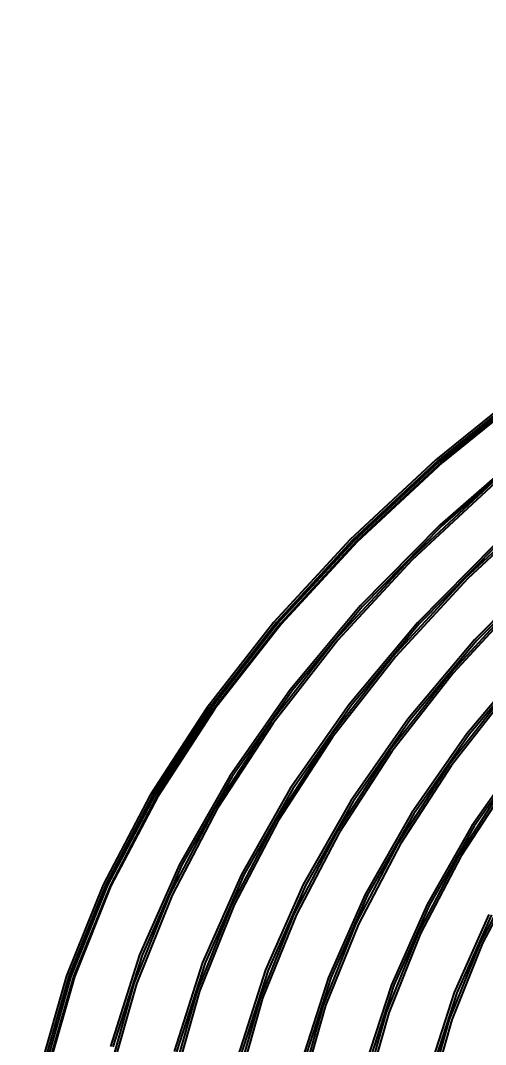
# Model space of a CAD drawing. Header units: centimetres. Extents: x -292707 to 138715, y -53922 to 66277.
# Drawn here: x 82137 to 83056, y -13933 to -11910 of the extents above; entities that cross this region are included whole.
import ezdxf
from ezdxf import colors
from ezdxf.entities.mleader import LeaderData, LeaderLine
from ezdxf.math import Vec2, Vec3

# ---------------------------------------------------------------- set-up
doc = ezdxf.new("R2010")
doc.units = ezdxf.units.CM
doc.layers.add('A-ALINE-7', color=119, linetype='Continuous')
doc.styles.add('Scale 500', font='GOTHICB.TTF', dxfattribs={"height": 175})

# ---------------------------------------------------------------- blocks, each defined once
blk = doc.blocks.new('A$Cbf84a4b9')
at = {"layer": 'A-ALINE-7'}
for p, q in [((1900, 7875.7), (1713.5, 7725.3)), ((1903.9, 7873.9), (1717.7, 7723.7)), ((1907.1, 7872.5), (1721, 7722.4)), ((1911.1, 7870.8), (1725.2, 7720.8)), ((1912.7, 7870.1), (1726.8, 7720.2)), ((1898.1, 7750.7), (1722.2, 7597.2)), ((1902.1, 7749.1), (1726.5, 7595.7)), ((1713.5, 7725.3), (1544.5, 7568.1)), ((1717.7, 7723.7), (1548.8, 7566.7)), ((1721, 7722.4), (1552.3, 7565.5)), ((1725.2, 7720.8), (1556.6, 7564.1)), ((1726.8, 7720.2), (1558.4, 7563.5)), ((1826.7, 7681.7), (1662.4, 7528.9)), ((1830.9, 7680.1), (1666.7, 7527.5)), ((1932.4, 7641), (1772.5, 7492.3)), ((1936.6, 7639.4), (1776.8, 7490.8)), ((1722.2, 7597.2), (1564.5, 7437.2)), ((1726.5, 7595.7), (1569, 7435.8)), ((1544.5, 7568.1), (1393.6, 7404.9)), ((1548.8, 7566.7), (1398.1, 7403.6)), ((1552.3, 7565.5), (1401.7, 7402.7)), ((1556.6, 7564.1), (1406.2, 7401.4)), ((1558.4, 7563.5), (1408, 7400.9)), ((1830.8, 7559.1), (1677.3, 7403.5)), ((1835, 7557.6), (1681.8, 7402.1)), ((1662.4, 7528.9), (1515.7, 7370.3)), ((1666.7, 7527.5), (1520.2, 7369)), ((1939.3, 7521), (1790.1, 7369.8)), ((1943.6, 7519.5), (1794.6, 7368.4)), ((1772.5, 7492.3), (1629.7, 7337.8)), ((1776.8, 7490.8), (1634.2, 7336.6)), ((1882.6, 7455.6), (1743.8, 7305.4)), ((1886.9, 7454.2), (1748.2, 7304.2)), ((1564.5, 7437.2), (1425.7, 7271.4)), ((1569, 7435.8), (1430.3, 7270.3)), ((1393.6, 7404.9), (1261.6, 7236.3)), ((1398.1, 7403.6), (1266.2, 7235.3)), ((1401.7, 7402.7), (1270, 7234.4)), ((1406.2, 7401.4), (1274.6, 7233.3)), ((1408, 7400.9), (1276.4, 7232.9)), ((1677.3, 7403.5), (1542.3, 7242.3)), ((1681.8, 7402.1), (1546.9, 7241.1)), ((1515.7, 7370.3), (1387.4, 7206.4)), ((1520.2, 7369), (1392, 7205.3)), ((1790.1, 7369.8), (1658.8, 7213.1)), ((1794.6, 7368.4), (1663.4, 7211.9)), ((1629.7, 7337.8), (1504.8, 7178.4)), ((1634.2, 7336.6), (1509.4, 7177.3)), ((1902.9, 7336), (1775.3, 7183.9)), ((1907.3, 7334.7), (1779.9, 7182.7)), ((1743.8, 7305.4), (1622.3, 7150.3)), ((1748.2, 7304.2), (1626.9, 7149.2)), ((1425.7, 7271.4), (1306.5, 7100.7)), ((1430.3, 7270.3), (1311.2, 7099.7)), ((1857.8, 7273), (1739.7, 7122.3)), ((1862.2, 7271.8), (1744.3, 7121.2)), ((1261.6, 7236.3), (1149, 7063.2)), ((1266.2, 7235.3), (1153.7, 7062.3)), ((1270, 7234.4), (1157.5, 7061.6)), ((1274.6, 7233.3), (1162.3, 7060.7)), ((1276.4, 7232.9), (1164.2, 7060.3)), ((1542.3, 7242.3), (1426.2, 7076.2)), ((1546.9, 7241.1), (1430.9, 7075.2)), ((1387.4, 7206.4), (1277.9, 7038)), ((1392, 7205.3), (1282.6, 7037.1)), ((1658.8, 7213.1), (1545.9, 7051.7)), ((1663.4, 7211.9), (1550.6, 7050.7)), ((1775.3, 7183.9), (1665.5, 7027.1)), ((1779.9, 7182.7), (1670.3, 7026.2)), ((1504.8, 7178.4), (1398.2, 7014.5)), ((1509.4, 7177.3), (1403, 7013.6)), ((1622.3, 7150.3), (1518.6, 6991)), ((1626.9, 7149.2), (1523.3, 6990.1)), ((1891.8, 7154.7), (1785.2, 7002.6)), ((1896.4, 7153.5), (1789.9, 7001.6)), ((1739.7, 7122.3), (1638.9, 6967.5)), ((1744.3, 7121.2), (1643.7, 6966.5)), ((1306.5, 7100.7), (1207.2, 6925.8)), ((1311.2, 7099.7), (1212, 6925)), ((1857.1, 7094.3), (1759.3, 6943.9)), ((1861.7, 7093.2), (1764, 6943)), ((1149, 7063.2), (1056.2, 6886.1)), ((1153.7, 7062.3), (1061, 6885.4)), ((1157.5, 7061.6), (1064.9, 6884.9)), ((1426.2, 7076.2), (1329.5, 6906)), ((1430.9, 7075.2), (1334.3, 6905.3)), ((1162.3, 7060.7), (1069.8, 6884.1)), ((1164.2, 7060.3), (1071.7, 6883.8)), ((1545.9, 7051.7), (1451.8, 6886.3)), ((1550.6, 7050.7), (1456.7, 6885.5)), ((1277.9, 7038), (1187.7, 6865.9)), ((1282.6, 7037.1), (1192.5, 6865.2)), ((1665.5, 7027.1), (1574.2, 6866.5)), ((1670.3, 7026.2), (1579, 6865.8)), ((1398.2, 7014.5), (1310.5, 6847)), ((1403, 7013.6), (1315.3, 6846.2)), ((1785.2, 7002.6), (1696.5, 6846.8)), ((1789.9, 7001.6), (1701.3, 6846)), ((1518.6, 6991), (1433.2, 6828.1)), ((1523.3, 6990.1), (1438.1, 6827.3)), ((1638.9, 6967.5), (1556, 6809.1)), ((1643.7, 6966.5), (1560.8, 6808.4)), ((1759.3, 6943.9), (1678.7, 6790.2)), ((1764, 6943), (1683.6, 6789.4)), ((1207.2, 6925.8), (1128.4, 6747.4)), ((1212, 6925), (1133.3, 6746.8)), ((1879.7, 6920.4), (1801.5, 6771.3)), ((1329.5, 6906), (1252.8, 6732.5)), ((1334.3, 6905.3), (1257.7, 6731.9)), ((1884.4, 6919.5), (1806.3, 6770.5)), ((1056.2, 6886.1), (983.7, 6705.9)), ((1061, 6885.4), (988.6, 6705.4)), ((1064.9, 6884.9), (992.6, 6705)), ((1069.8, 6884.1), (997.5, 6704.4)), ((1071.7, 6883.8), (999.4, 6704.2)), ((1451.8, 6886.3), (1377.2, 6717.6)), ((1456.7, 6885.5), (1382.1, 6717.1)), ((1187.7, 6865.9), (1117.2, 6690.8)), ((1192.5, 6865.2), (1122.1, 6690.2)), ((1574.2, 6866.5), (1501.5, 6702.8)), ((1579, 6865.8), (1506.4, 6702.2)), ((1310.5, 6847), (1241.8, 6676.5)), ((1315.3, 6846.2), (1246.8, 6675.9)), ((1696.5, 6846.8), (1625.9, 6687.9)), ((1701.3, 6846), (1630.8, 6687.3)), ((1433.2, 6828.1), (1366.5, 6662.2)), ((1438.1, 6827.3), (1371.4, 6661.7)), ((1818.8, 6827), (1750.2, 6672.9)), ((1823.6, 6826.2), (1755.1, 6672.3)), ((1556, 6809.1), (1491.1, 6648)), ((1560.8, 6808.4), (1496, 6647.4)), ((1678.7, 6790.2), (1615.8, 6633.7)), ((1683.6, 6789.4), (1620.7, 6633.2)), ((1801.5, 6771.3), (1740.4, 6619.5)), ((1806.3, 6770.5), (1745.3, 6618.9)), ((1128.4, 6747.4), (1070.5, 6566.4)), ((1133.3, 6746.8), (1075.4, 6566)), ((1252.8, 6732.5), (1196.3, 6556.4)), ((1257.7, 6731.9), (1201.3, 6556.1)), ((1377.2, 6717.6), (1322.2, 6546.5)), ((983.7, 6705.9), (931.8, 6523.4)), ((988.6, 6705.4), (936.7, 6523)), ((992.6, 6705), (940.7, 6522.8)), ((997.5, 6704.4), (945.7, 6522.4)), ((999.4, 6704.2), (947.7, 6522.3)), ((1382.1, 6717.1), (1327.1, 6546.1)), ((1501.5, 6702.8), (1448, 6536.5)), ((1506.4, 6702.2), (1453, 6536.2)), ((1117.2, 6690.8), (1066.7, 6513.3)), ((1122.1, 6690.2), (1071.7, 6512.9)), ((1625.9, 6687.9), (1573.8, 6526.6)), ((1630.8, 6687.3), (1578.8, 6526.2)), ((1241.8, 6676.5), (1192.7, 6503.8)), ((1246.8, 6675.9), (1197.7, 6503.4)), ((1366.5, 6662.2), (1318.7, 6494.3)), ((1371.4, 6661.7), (1323.7, 6493.9)), ((1750.2, 6672.9), (1699.7, 6516.6)), ((1755.1, 6672.3), (1704.6, 6516.2)), ((1491.1, 6648), (1444.7, 6484.8)), ((1496, 6647.4), (1449.7, 6484.4)), ((1615.8, 6633.7), (1570.7, 6475.2)), ((1620.7, 6633.2), (1575.7, 6474.9)), ((1740.4, 6619.5), (1696.7, 6465.7)), ((1745.3, 6618.9), (1701.6, 6465.3))]:
    blk.add_line(p, q, dxfattribs=at)
blk = doc.blocks.new('_Closed')
at = {"color": 0, "linetype": 'ByBlock', "lineweight": -2}
for p, q in [((-1, 0.167), (0, 0)), ((-1, 0.167), (-1, -0.167)), ((0, 0), (-1, -0.167)), ((0, 0), (-1, 0))]:
    blk.add_line(p, q, dxfattribs=at)

msp = doc.modelspace()

# ---------------------------------------------------------------- block references
at = {"ltscale": 5}
msp.add_blockref('A$Cbf84a4b9', (81244.2, -20503.6), dxfattribs=at)

# ---------------------------------------------------------------- leaders
ml = msp.add_multileader_mtext('Standard', dxfattribs=at)
ml.set_content('Area Running Tracking\\PRabat Beton \\PK250 Lebar 10,16m\\P{\\C256;Wiremesh m6}', color=254, style='Scale 500')
ml.set_leader_properties(color=256, linetype='ByLayer', lineweight=-1)
ml.set_arrow_properties(name='CLOSED')
ml.build(insert=Vec2(0, 0))
ml.multileader.update_dxf_attribs({"dogleg_length": 712.1, "arrow_head_size": 35})
ctx = ml.context
ctx.base_point, ctx.char_height, ctx.arrow_head_size, ctx.landing_gap_size, ctx.plane_origin = Vec3(80647.5, -10910.3), 175, 35, 35, Vec3(83759.7, -12595.8)
ctx.text_align_type = 2
notes = []
notes.append((ctx, [(0, (1, 1, 0), (83581.5, -10910.3), (-1, 0), 225.6, [(0, [(83759.7, -12595.8)], 0, [])])]))
ctx.mtext.insert, ctx.mtext.alignment, ctx.mtext.flow_direction = Vec3(83320.8, -10820.6), 3, 5
for ctx, leaders in notes:
    for number, flags, end, landing, length, lines in leaders:
        leader = LeaderData()
        leader.index, (leader.has_last_leader_line, leader.has_dogleg_vector, leader.attachment_direction) = number, flags
        leader.last_leader_point, leader.dogleg_vector, leader.dogleg_length = Vec3(end), Vec3(landing), length
        for number, points, colour, breaks in lines:
            line = LeaderLine()
            line.index, line.vertices, line.color, line.breaks = number, Vec3.list(points), colors.encode_raw_color(colour), breaks
            leader.lines.append(line)
        ctx.leaders.append(leader)

doc.saveas('drawing.dxf')
